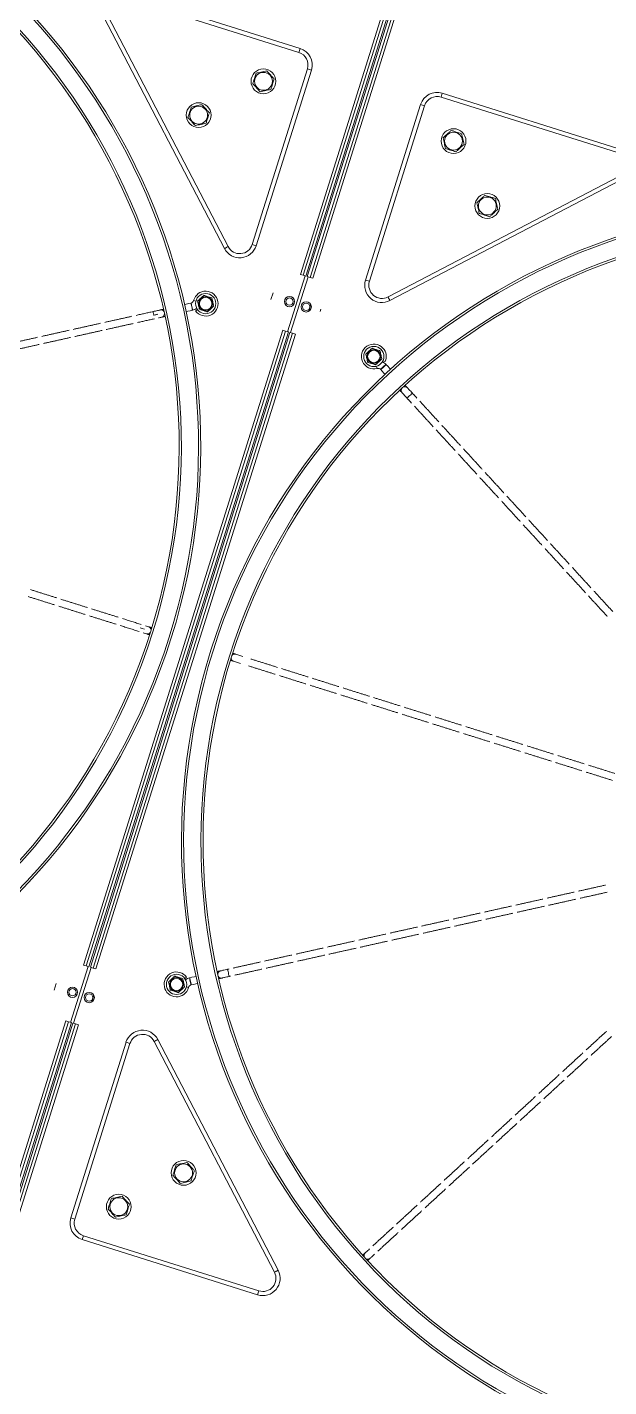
# Model space of a CAD drawing. Header units: metres. Extents: x -17822 to 152406, y -4219 to 19791.
# Drawn here: x 117068.7 to 117108.5, y 6412.4 to 6505.3 of the extents above; entities that cross this region are included whole.
import ezdxf

# ---------------------------------------------------------------- set-up
doc = ezdxf.new("R2010")
doc.units = ezdxf.units.M
doc.header["$LTSCALE"] = 100
doc.header["$MEASUREMENT"] = 0
doc.layers.get('0').update_dxf_attribs({"color": 9, "lineweight": 9})
doc.layers.add('Chiller', color=32, linetype='Continuous', lineweight=9)

# ---------------------------------------------------------------- blocks, each defined once
blk = doc.blocks.new('Chiller')
at = {"layer": 'Chiller', "linetype": 'Continuous'}
for p, q in [((480.245, 76.345), (474.022, 56.55)), ((480.435, 76.285), (474.213, 56.49)), ((480.626, 76.225), (474.404, 56.43)), ((473.919, 71.73), (461.913, 75.504)), ((474.004, 71.999), (461.998, 75.774)), ((474.499, 56.4), (480.722, 76.195)), ((474.69, 56.34), (480.912, 76.135)), ((474.881, 56.28), (481.103, 76.075)), ((460.594, 74.098), (468.826, 58.317)), ((460.845, 74.229), (469.077, 58.448)), ((474.004, 71.999), (473.919, 71.73)), ((470.734, 58.595), (474.508, 70.601)), ((471.004, 58.51), (474.778, 70.516)), ((474.508, 70.601), (474.778, 70.516)), ((483.735, 68.941), (483.65, 68.671)), ((495.741, 65.166), (483.735, 68.941)), ((482.252, 68.167), (478.477, 56.16)), ((478.747, 56.076), (482.521, 68.082)), ((482.521, 68.082), (482.252, 68.167)), ((483.65, 68.671), (495.656, 64.897)), ((495.803, 63.24), (480.022, 55.008)), ((480.153, 54.757), (495.934, 62.989)), ((470.734, 58.595), (471.004, 58.51)), ((474.352, 56.446), (473.153, 52.63)), ((474.55, 56.384), (473.351, 52.568)), ((474.213, 56.49), (474.022, 56.55)), ((474.404, 56.43), (474.213, 56.49)), ((474.69, 56.34), (474.499, 56.4)), ((474.69, 56.34), (474.881, 56.28)), ((478.747, 56.076), (478.477, 56.16)), ((472.16, 55.296), (472.013, 54.828)), ((474.662, 54.252), (474.589, 54.019)), ((474.736, 54.486), (474.662, 54.252)), ((475.418, 54.167), (475.37, 54.016)), ((472.822, 52.734), (459.178, 9.328)), ((473.013, 52.674), (459.368, 9.269)), ((473.204, 52.614), (459.559, 9.209)), ((459.655, 9.179), (473.299, 52.584)), ((459.845, 9.119), (473.49, 52.524)), ((460.036, 9.059), (473.681, 52.464)), ((472.822, 52.734), (473.013, 52.674)), ((473.013, 52.674), (473.204, 52.614)), ((473.49, 52.524), (473.299, 52.584)), ((473.681, 52.464), (473.49, 52.524)), ((463.21, 32.328), (463.067, 32.373)), ((463.21, 32.328), (463.353, 32.283)), ((463.278, 32.044), (463.491, 31.977)), ((463.641, 32.454), (463.428, 32.521)), ((469.458, 30.102), (469.927, 29.954)), ((470.077, 30.431), (469.607, 30.579)), ((459.368, 9.269), (459.178, 9.328)), ((459.508, 9.225), (458.309, 5.409)), ((459.706, 9.162), (458.506, 5.347)), ((459.368, 9.269), (459.559, 9.209)), ((459.845, 9.119), (459.655, 9.179)), ((459.845, 9.119), (460.036, 9.059)), ((457.316, 8.074), (457.169, 7.607)), ((459.818, 7.031), (459.745, 6.797)), ((459.891, 7.264), (459.818, 7.031)), ((457.978, 5.513), (451.695, -14.473)), ((458.169, 5.453), (451.886, -14.533)), ((458.36, 5.393), (452.077, -14.593)), ((452.172, -14.623), (458.455, 5.363)), ((452.363, -14.683), (458.646, 5.303)), ((452.554, -14.743), (458.837, 5.243)), ((457.978, 5.513), (458.169, 5.453)), ((458.169, 5.453), (458.36, 5.393)), ((458.646, 5.303), (458.455, 5.363)), ((458.837, 5.243), (458.646, 5.303)), ((462.095, 4.046), (458.321, -7.96)), ((462.365, 3.961), (458.591, -8.045)), ((462.365, 3.961), (462.095, 4.046)), ((472.254, -11.673), (464.021, 4.108)), ((472.504, -11.542), (464.272, 4.239)), ((458.591, -8.045), (458.321, -7.96)), ((459.094, -9.443), (459.179, -9.174)), ((459.179, -9.174), (471.186, -12.948)), ((459.094, -9.443), (471.101, -13.218)), ((471.101, -13.218), (471.186, -12.948))]:
    blk.add_line(p, q, dxfattribs=at)
at = {"layer": 'Chiller', "linetype": 'Continuous', "flags": 128}
for points in [[(469.077, 58.448), (469.036, 58.427), (468.997, 58.406), (468.959, 58.386), (468.924, 58.368), (468.892, 58.352), (468.865, 58.338), (468.843, 58.326), (468.826, 58.317)], [(480.022, 55.008), (480.043, 54.967), (480.064, 54.927), (480.084, 54.889), (480.102, 54.854), (480.118, 54.823), (480.133, 54.796), (480.144, 54.774), (480.153, 54.757)], [(464.428, 54.113), (464.406, 54.108), (464.37, 54.1), (464.321, 54.089), (464.261, 54.076), (464.192, 54.06), (464.115, 54.043), (464.032, 54.025), (463.948, 54.006)], [(463.948, 54.006), (463.952, 53.987), (463.963, 53.934), (463.981, 53.855), (464.002, 53.762)], [(466.553, 54.586), (466.384, 54.548), (466.219, 54.511), (466.102, 54.485)], [(466.211, 53.997), (466.328, 54.023), (466.492, 54.06), (466.662, 54.098)], [(466.535, 54.582), (466.539, 54.563), (466.551, 54.51), (466.568, 54.431), (466.589, 54.338), (466.61, 54.244), (466.627, 54.165), (466.639, 54.112), (466.643, 54.094)], [(466.553, 54.586), (466.557, 54.567), (466.569, 54.514), (466.587, 54.435), (466.607, 54.342), (466.628, 54.248), (466.646, 54.169), (466.658, 54.116), (466.662, 54.098), (466.662, 54.098)], [(466.722, 54.763), (466.741, 54.758), (466.793, 54.745), (466.872, 54.724), (466.874, 54.724)], [(466.853, 54.057), (466.869, 54.068), (466.913, 54.099), (466.979, 54.146), (466.981, 54.148)], [(464.129, 53.79), (464.073, 53.778), (464.025, 53.767), (463.994, 53.76), (463.983, 53.757)], [(464.275, 53.823), (464.264, 53.82), (464.232, 53.813), (464.185, 53.802), (464.129, 53.79)], [(464.329, 53.578), (464.37, 53.588), (464.43, 53.601), (464.479, 53.612), (464.515, 53.62), (464.537, 53.625)], [(479.514, 50.058), (479.528, 50.07), (479.568, 50.107), (479.627, 50.162), (479.698, 50.227), (479.768, 50.291), (479.828, 50.346), (479.868, 50.383), (479.882, 50.396), (479.882, 50.396)], [(479.526, 50.044), (479.541, 50.057), (479.58, 50.093), (479.64, 50.148), (479.711, 50.213), (479.781, 50.277), (479.841, 50.332), (479.881, 50.369), (479.895, 50.382)], [(479.822, 50.582), (479.804, 50.59), (479.755, 50.613), (479.681, 50.646), (479.679, 50.647)], [(480.195, 50.055), (480.113, 50.144), (479.999, 50.268), (479.882, 50.396)], [(479.514, 50.058), (479.631, 49.93), (479.745, 49.806), (479.826, 49.717)], [(480.986, 48.454), (481.001, 48.437), (481.026, 48.41), (481.06, 48.373), (481.101, 48.328), (481.15, 48.275), (481.203, 48.217), (481.26, 48.155), (481.319, 48.091)], [(481.319, 48.091), (481.333, 48.104), (481.373, 48.141), (481.432, 48.196), (481.503, 48.26), (481.573, 48.325), (481.633, 48.38), (481.673, 48.416), (481.687, 48.429), (481.687, 48.429)], [(481.687, 48.429), (481.628, 48.493), (481.571, 48.555), (481.518, 48.613), (481.47, 48.666), (481.428, 48.711), (481.394, 48.748), (481.369, 48.775), (481.354, 48.792)], [(466.888, 8.559), (466.771, 8.533), (466.606, 8.496), (466.437, 8.458)], [(466.545, 7.97), (466.541, 7.989), (466.53, 8.042), (466.512, 8.121), (466.491, 8.214), (466.47, 8.308), (466.453, 8.387), (466.441, 8.44), (466.437, 8.458), (466.437, 8.458)], [(466.564, 7.975), (466.56, 7.993), (466.548, 8.046), (466.53, 8.125), (466.51, 8.219), (466.489, 8.312), (466.471, 8.391), (466.459, 8.444), (466.455, 8.463), (466.455, 8.463)], [(469.042, 9.038), (468.958, 9.02), (468.875, 9.001), (468.798, 8.984), (468.729, 8.969), (468.668, 8.955), (468.62, 8.944), (468.584, 8.936), (468.562, 8.931)], [(468.67, 8.443), (468.692, 8.448), (468.728, 8.456), (468.777, 8.467), (468.837, 8.481), (468.907, 8.496), (468.984, 8.513), (469.066, 8.532), (469.151, 8.55)], [(469.151, 8.55), (469.147, 8.569), (469.135, 8.622), (469.117, 8.701), (469.097, 8.794), (469.076, 8.888), (469.058, 8.967), (469.046, 9.02), (469.042, 9.038), (469.042, 9.038)], [(466.376, 7.793), (466.358, 7.798), (466.305, 7.811), (466.227, 7.832), (466.224, 7.832)], [(466.545, 7.97), (466.715, 8.008), (466.879, 8.045), (466.997, 8.071)], [(464.021, 4.108), (464.062, 4.129), (464.102, 4.15), (464.14, 4.17), (464.175, 4.188), (464.206, 4.204), (464.233, 4.218), (464.256, 4.23), (464.272, 4.239)], [(478.763, -10.071), (478.76, -10.074), (478.698, -10.131), (478.64, -10.184), (478.588, -10.232), (478.542, -10.274), (478.505, -10.308), (478.478, -10.333), (478.462, -10.348)], [(478.8, -10.716), (478.816, -10.701), (478.843, -10.676), (478.88, -10.642), (478.926, -10.601), (478.978, -10.552), (479.036, -10.499), (479.098, -10.442), (479.102, -10.439)], [(472.504, -11.542), (472.488, -11.551), (472.466, -11.562), (472.439, -11.576), (472.407, -11.593), (472.372, -11.611), (472.334, -11.631), (472.294, -11.652), (472.254, -11.673)]]:
    blk.add_lwpolyline(points, dxfattribs=at)
at = {"layer": 'Chiller', "linetype": 'Continuous'}
for centre, radius in [((471.498, 69.749), 0.85), ((471.498, 69.749), 0.612), ((467.064, 67.436), 0.85), ((467.064, 67.436), 0.612), ((484.503, 65.66), 0.85), ((484.503, 65.66), 0.612), ((486.815, 61.227), 0.85), ((486.815, 61.227), 0.612), ((467.545, 54.55), 0.693), ((467.545, 54.55), 0.477), ((467.545, 54.55), 0.425), ((473.279, 54.687), 0.35), ((473.279, 54.687), 0.25), ((474.424, 54.327), 0.35), ((474.424, 54.327), 0.25), ((479.048, 50.935), 0.693), ((479.048, 50.935), 0.477), ((479.048, 50.935), 0.425), ((465.553, 8.006), 0.693), ((465.553, 8.006), 0.477), ((465.553, 8.006), 0.425), ((458.435, 7.466), 0.35), ((458.435, 7.466), 0.25), ((459.58, 7.106), 0.35), ((459.58, 7.106), 0.25), ((466.034, -4.88), 0.85), ((466.034, -4.88), 0.612), ((461.601, -7.192), 0.85), ((461.601, -7.192), 0.612)]:
    blk.add_circle(centre, radius, dxfattribs=at)
for centre, radius, start, end in [((423.62, 44.773), 43.578, 252.54925, 72.54925), ((423.62, 44.773), 43.428, 252.54925, 72.54925), ((423.62, 44.773), 42.25, 252.54925, 72.54925), ((423.62, 44.773), 42.1, 252.54925, 72.54925), ((473.649, 70.871), 0.9, 342.54925, 72.54925), ((473.649, 70.871), 1.183, 342.54925, 72.54925), ((483.38, 67.812), 1.183, 72.54925, 162.54925), ((483.38, 67.812), 0.9, 72.54925, 162.54925), ((509.478, 17.783), 43.578, 72.54925, 252.54925), ((509.478, 17.783), 43.428, 72.54925, 252.54925), ((509.478, 17.783), 42.25, 72.54925, 252.54925), ((509.478, 17.783), 42.1, 72.54925, 252.54925), ((469.875, 58.865), 0.9, 207.54925, 342.54925), ((469.875, 58.865), 1.183, 207.54925, 342.54925), ((479.606, 55.806), 1.183, 162.54925, 297.54925), ((479.606, 55.806), 0.9, 162.54925, 297.54925), ((467.545, 54.55), 0.85, 215.51356, 165.51356), ((464.48, 53.871), 0.247, 27.15168, 102.18891), ((466.48, 54.826), 0.25, 282.54925, 345.51356), ((466.48, 54.826), 0.75, 282.54925, 307.06641), ((464.482, 53.866), 0.247, 282.90103, 357.96039), ((479.048, 50.935), 0.85, 42.54925, 285.51356), ((479.048, 50.935), 0.85, 335.51356, 42.54925), ((419.794, 33.695), 61.707, 15.43275, 15.57852), ((479.342, 49.875), 0.75, 42.54925, 67.06927), ((479.342, 49.875), 0.25, 42.54925, 105.51356), ((481.169, 48.62), 0.247, 147.12786, 222.20774), ((481.173, 48.624), 0.247, 42.89048, 117.96594), ((463.564, 32.212), 0.246, 252.77012, 320.38486), ((463.566, 32.22), 0.246, 4.71365, 72.32838), ((469.532, 30.336), 0.246, 184.72157, 252.32046), ((469.535, 30.344), 0.246, 72.77805, 140.37694), ((465.553, 8.006), 0.85, 35.51356, 345.51356), ((424.135, 67.367), 72.378, 305.45342, 305.5777), ((466.618, 7.73), 0.75, 102.54925, 127.06644), ((468.617, 8.691), 0.247, 102.8916, 177.97025), ((468.618, 8.685), 0.247, 207.13307, 282.2064), ((466.618, 7.73), 0.25, 102.54925, 165.51356), ((463.223, 3.692), 1.183, 27.54925, 162.54925), ((463.223, 3.692), 0.9, 27.54925, 162.54925), ((459.449, -8.315), 1.183, 162.54925, 252.54925), ((459.449, -8.315), 0.9, 162.54925, 252.54925), ((478.629, -10.529), 0.246, 132.75617, 200.38744), ((478.634, -10.534), 0.246, 244.72651, 312.31573), ((471.456, -12.089), 1.183, 252.54925, 27.54925), ((471.456, -12.089), 0.9, 252.54925, 27.54925)]:
    blk.add_arc(centre, radius, start, end, dxfattribs=at)
for points, knots in [([(470.99, 70.301), (470.963, 70.216), (470.899, 70.011), (470.821, 69.764), (470.775, 69.616), (470.765, 69.585)], [0, 0, 0, 0, 0.3636822, 0.8678538, 1, 1, 1, 1]), ([(471.723, 70.465), (471.659, 70.45), (471.531, 70.422), (471.281, 70.366), (471.103, 70.327), (470.99, 70.301)], [0, 0, 0, 0, 0.264862, 0.535466, 1, 1, 1, 1]), ([(472.23, 69.912), (472.186, 69.96), (472.097, 70.057), (471.924, 70.245), (471.801, 70.379), (471.723, 70.465)], [0, 0, 0, 0, 0.264844, 0.535433, 1, 1, 1, 1]), ([(472.005, 69.196), (472.015, 69.226), (472.061, 69.375), (472.139, 69.621), (472.203, 69.826), (472.23, 69.912)], [0, 0, 0, 0, 0.1321462, 0.6363178, 1, 1, 1, 1]), ([(470.765, 69.585), (470.809, 69.537), (470.898, 69.441), (471.071, 69.252), (471.194, 69.118), (471.272, 69.033)], [0, 0, 0, 0, 0.2648624, 0.5354617, 1, 1, 1, 1]), ([(471.272, 69.033), (471.336, 69.047), (471.464, 69.075), (471.714, 69.131), (471.892, 69.17), (472.005, 69.196)], [0, 0, 0, 0, 0.264901, 0.53549, 1, 1, 1, 1]), ([(466.557, 67.989), (466.547, 67.958), (466.501, 67.81), (466.423, 67.563), (466.359, 67.359), (466.332, 67.273)], [0, 0, 0, 0, 0.13214, 0.636315, 1, 1, 1, 1]), ([(467.29, 68.152), (467.226, 68.138), (467.098, 68.109), (466.848, 68.054), (466.67, 68.014), (466.557, 67.989)], [0, 0, 0, 0, 0.264847, 0.535435, 1, 1, 1, 1]), ([(467.797, 67.599), (467.753, 67.647), (467.664, 67.744), (467.491, 67.932), (467.368, 68.067), (467.29, 68.152)], [0, 0, 0, 0, 0.264861, 0.535463, 1, 1, 1, 1]), ([(466.332, 67.273), (466.376, 67.225), (466.465, 67.128), (466.638, 66.94), (466.761, 66.805), (466.839, 66.72)], [0, 0, 0, 0, 0.264901, 0.53549, 1, 1, 1, 1]), ([(467.572, 66.883), (467.599, 66.969), (467.663, 67.173), (467.741, 67.42), (467.787, 67.568), (467.797, 67.599)], [0, 0, 0, 0, 0.363685, 0.86786, 1, 1, 1, 1]), ([(466.839, 66.72), (466.903, 66.734), (467.031, 66.763), (467.281, 66.818), (467.459, 66.858), (467.572, 66.883)], [0, 0, 0, 0, 0.264862, 0.535466, 1, 1, 1, 1]), ([(484.339, 66.393), (484.292, 66.349), (484.195, 66.26), (484.006, 66.087), (483.872, 65.964), (483.787, 65.885)], [0, 0, 0, 0, 0.264855, 0.535471, 1, 1, 1, 1]), ([(485.055, 66.168), (485.025, 66.178), (484.876, 66.224), (484.63, 66.302), (484.425, 66.366), (484.339, 66.393)], [0, 0, 0, 0, 0.1321493, 0.636286, 1, 1, 1, 1]), ([(485.219, 65.435), (485.204, 65.499), (485.176, 65.627), (485.12, 65.877), (485.081, 66.055), (485.055, 66.168)], [0, 0, 0, 0, 0.264884, 0.53546, 1, 1, 1, 1]), ([(483.787, 65.885), (483.801, 65.822), (483.829, 65.693), (483.885, 65.444), (483.925, 65.266), (483.95, 65.153)], [0, 0, 0, 0, 0.2648571, 0.5354742, 1, 1, 1, 1]), ([(483.95, 65.153), (484.035, 65.126), (484.24, 65.062), (484.487, 64.984), (484.635, 64.937), (484.666, 64.928)], [0, 0, 0, 0, 0.363714, 0.867851, 1, 1, 1, 1]), ([(484.666, 64.928), (484.714, 64.972), (484.811, 65.061), (484.999, 65.233), (485.133, 65.357), (485.219, 65.435)], [0, 0, 0, 0, 0.2648796, 0.5354574, 1, 1, 1, 1]), ([(486.652, 61.96), (486.604, 61.916), (486.507, 61.827), (486.319, 61.654), (486.184, 61.53), (486.099, 61.452)], [0, 0, 0, 0, 0.264878, 0.535454, 1, 1, 1, 1]), ([(486.099, 61.452), (486.113, 61.389), (486.142, 61.26), (486.197, 61.011), (486.237, 60.832), (486.262, 60.72)], [0, 0, 0, 0, 0.264878, 0.535454, 1, 1, 1, 1]), ([(487.368, 61.735), (487.282, 61.762), (487.078, 61.826), (486.831, 61.904), (486.683, 61.95), (486.652, 61.96)], [0, 0, 0, 0, 0.363714, 0.867851, 1, 1, 1, 1]), ([(487.531, 61.002), (487.517, 61.066), (487.488, 61.194), (487.433, 61.444), (487.393, 61.622), (487.368, 61.735)], [0, 0, 0, 0, 0.264862, 0.535477, 1, 1, 1, 1]), ([(486.262, 60.72), (486.293, 60.71), (486.441, 60.663), (486.688, 60.586), (486.893, 60.522), (486.978, 60.495)], [0, 0, 0, 0, 0.1321493, 0.636286, 1, 1, 1, 1]), ([(486.978, 60.495), (487.026, 60.539), (487.123, 60.628), (487.311, 60.8), (487.446, 60.924), (487.531, 61.002)], [0, 0, 0, 0, 0.264862, 0.535477, 1, 1, 1, 1]), ([(466.995, 54.724), (467.002, 54.731), (467.033, 54.759), (467.107, 54.827), (467.223, 54.933), (467.332, 55.033), (467.401, 55.097), (467.418, 55.112), (467.42, 55.114)], [0, 0, 0, 0, 0.061533, 0.243712, 0.500216, 0.869734, 0.981565, 1, 1, 1, 1]), ([(467.42, 55.114), (467.439, 55.108), (467.494, 55.091), (467.597, 55.058), (467.73, 55.017), (467.859, 54.976), (467.939, 54.951), (467.971, 54.941)], [0, 0, 0, 0, 0.1112877, 0.3252305, 0.5408352, 0.8208977, 1, 1, 1, 1]), ([(467.971, 54.941), (467.975, 54.922), (467.988, 54.865), (468.011, 54.759), (468.041, 54.624), (468.071, 54.491), (468.089, 54.409), (468.096, 54.377)], [0, 0, 0, 0, 0.111318, 0.325265, 0.540888, 0.820939, 1, 1, 1, 1]), ([(467.12, 54.16), (467.116, 54.179), (467.103, 54.236), (467.08, 54.342), (467.049, 54.477), (467.02, 54.609), (467.002, 54.692), (466.995, 54.724)], [0, 0, 0, 0, 0.111318, 0.325274, 0.540888, 0.820939, 1, 1, 1, 1]), ([(467.671, 53.987), (467.652, 53.993), (467.597, 54.01), (467.493, 54.043), (467.361, 54.084), (467.232, 54.125), (467.151, 54.15), (467.12, 54.16)], [0, 0, 0, 0, 0.111362, 0.325227, 0.540913, 0.820897, 1, 1, 1, 1]), ([(468.096, 54.377), (468.088, 54.37), (468.057, 54.342), (467.984, 54.274), (467.868, 54.167), (467.759, 54.068), (467.689, 54.004), (467.673, 53.989), (467.671, 53.987)], [0, 0, 0, 0, 0.061533, 0.243712, 0.500216, 0.869735, 0.981557, 1, 1, 1, 1]), ([(478.497, 51.108), (478.512, 51.121), (478.555, 51.16), (478.634, 51.234), (478.736, 51.327), (478.836, 51.419), (478.898, 51.476), (478.923, 51.498)], [0, 0, 0, 0, 0.111319, 0.325235, 0.540889, 0.820901, 1, 1, 1, 1]), ([(478.923, 51.498), (478.933, 51.495), (478.973, 51.482), (479.068, 51.452), (479.219, 51.405), (479.359, 51.361), (479.45, 51.332), (479.47, 51.326), (479.473, 51.325)], [0, 0, 0, 0, 0.061496, 0.243656, 0.500221, 0.869749, 0.981504, 1, 1, 1, 1]), ([(479.473, 51.325), (479.478, 51.306), (479.49, 51.249), (479.514, 51.143), (479.544, 51.008), (479.573, 50.876), (479.592, 50.793), (479.599, 50.761)], [0, 0, 0, 0, 0.111319, 0.325226, 0.540849, 0.820901, 1, 1, 1, 1]), ([(478.623, 50.544), (478.618, 50.563), (478.606, 50.62), (478.582, 50.726), (478.552, 50.861), (478.523, 50.994), (478.504, 51.076), (478.497, 51.108)], [0, 0, 0, 0, 0.111318, 0.325274, 0.540888, 0.820939, 1, 1, 1, 1]), ([(479.174, 50.371), (479.163, 50.374), (479.123, 50.387), (479.028, 50.417), (478.877, 50.464), (478.737, 50.508), (478.647, 50.537), (478.626, 50.543), (478.623, 50.544)], [0, 0, 0, 0, 0.0615681, 0.2437281, 0.5002132, 0.8697422, 0.9815728, 1, 1, 1, 1]), ([(479.599, 50.761), (479.584, 50.748), (479.542, 50.709), (479.462, 50.636), (479.36, 50.542), (479.26, 50.45), (479.198, 50.393), (479.174, 50.371)], [0, 0, 0, 0, 0.111356, 0.325272, 0.540886, 0.820939, 1, 1, 1, 1]), ([(465.002, 8.179), (465.01, 8.186), (465.041, 8.215), (465.115, 8.282), (465.231, 8.389), (465.34, 8.488), (465.409, 8.552), (465.426, 8.567), (465.428, 8.569)], [0, 0, 0, 0, 0.061533, 0.243717, 0.500216, 0.869735, 0.981561, 1, 1, 1, 1]), ([(465.428, 8.569), (465.447, 8.563), (465.502, 8.546), (465.605, 8.513), (465.737, 8.472), (465.867, 8.431), (465.947, 8.406), (465.979, 8.396)], [0, 0, 0, 0, 0.1112877, 0.3252305, 0.5408352, 0.8208977, 1, 1, 1, 1]), ([(465.979, 8.396), (465.983, 8.377), (465.995, 8.32), (466.019, 8.214), (466.049, 8.079), (466.079, 7.947), (466.097, 7.865), (466.104, 7.833)], [0, 0, 0, 0, 0.1113186, 0.3252305, 0.5408487, 0.8209009, 1, 1, 1, 1]), ([(465.128, 7.615), (465.124, 7.635), (465.111, 7.691), (465.087, 7.797), (465.057, 7.932), (465.028, 8.065), (465.01, 8.147), (465.002, 8.179)], [0, 0, 0, 0, 0.111314, 0.32527, 0.540883, 0.820939, 1, 1, 1, 1]), ([(465.679, 7.442), (465.66, 7.448), (465.605, 7.465), (465.501, 7.498), (465.369, 7.539), (465.239, 7.58), (465.159, 7.605), (465.128, 7.615)], [0, 0, 0, 0, 0.111362, 0.325305, 0.54091, 0.820973, 1, 1, 1, 1]), ([(466.104, 7.833), (466.096, 7.825), (466.065, 7.797), (465.992, 7.73), (465.875, 7.623), (465.767, 7.523), (465.697, 7.459), (465.681, 7.444), (465.679, 7.442)], [0, 0, 0, 0, 0.061569, 0.2437139, 0.5002141, 0.8697384, 0.9815609, 1, 1, 1, 1]), ([(465.527, -4.327), (465.5, -4.413), (465.435, -4.617), (465.358, -4.864), (465.311, -5.012), (465.301, -5.043)], [0, 0, 0, 0, 0.36368, 0.867857, 1, 1, 1, 1]), ([(466.259, -4.164), (466.196, -4.178), (466.067, -4.207), (465.818, -4.262), (465.639, -4.302), (465.527, -4.327)], [0, 0, 0, 0, 0.264847, 0.53549, 1, 1, 1, 1]), ([(466.767, -4.717), (466.723, -4.669), (466.634, -4.572), (466.461, -4.384), (466.337, -4.249), (466.259, -4.164)], [0, 0, 0, 0, 0.264861, 0.535465, 1, 1, 1, 1]), ([(465.301, -5.043), (465.345, -5.091), (465.434, -5.188), (465.607, -5.376), (465.731, -5.511), (465.809, -5.596)], [0, 0, 0, 0, 0.264847, 0.53549, 1, 1, 1, 1]), ([(465.809, -5.596), (465.873, -5.582), (466.001, -5.553), (466.25, -5.498), (466.429, -5.458), (466.542, -5.433)], [0, 0, 0, 0, 0.264861, 0.535465, 1, 1, 1, 1]), ([(466.542, -5.433), (466.551, -5.402), (466.598, -5.254), (466.676, -5.007), (466.74, -4.802), (466.767, -4.717)], [0, 0, 0, 0, 0.132143, 0.63632, 1, 1, 1, 1]), ([(461.826, -6.476), (461.763, -6.491), (461.634, -6.519), (461.385, -6.575), (461.206, -6.614), (461.093, -6.639)], [0, 0, 0, 0, 0.264862, 0.535465, 1, 1, 1, 1]), ([(462.334, -7.029), (462.29, -6.981), (462.201, -6.884), (462.028, -6.696), (461.904, -6.562), (461.826, -6.476)], [0, 0, 0, 0, 0.264847, 0.535489, 1, 1, 1, 1]), ([(461.093, -6.639), (461.084, -6.67), (461.037, -6.819), (460.96, -7.065), (460.895, -7.27), (460.868, -7.355)], [0, 0, 0, 0, 0.132143, 0.63632, 1, 1, 1, 1]), ([(460.868, -7.355), (460.912, -7.403), (461.001, -7.5), (461.174, -7.689), (461.298, -7.823), (461.376, -7.908)], [0, 0, 0, 0, 0.264862, 0.535464, 1, 1, 1, 1]), ([(462.109, -7.745), (462.136, -7.66), (462.2, -7.455), (462.277, -7.208), (462.324, -7.06), (462.334, -7.029)], [0, 0, 0, 0, 0.36368, 0.867857, 1, 1, 1, 1]), ([(461.376, -7.908), (461.439, -7.894), (461.568, -7.866), (461.817, -7.81), (461.996, -7.77), (462.109, -7.745)], [0, 0, 0, 0, 0.2648478, 0.5354892, 1, 1, 1, 1])]:
    blk.add_open_spline(points, degree=3, knots=knots, dxfattribs=at)
for points in [[(463.948, 54.006), (462.788, 53.748)], [(464.66, 54.164), (464.428, 54.113)], [(460.34, 53.203), (458.484, 52.79)], [(462.493, 53.682), (460.64, 53.269)], [(460.735, 52.778), (462.592, 53.192)], [(462.886, 53.257), (464.036, 53.513)], [(464.537, 53.625), (464.768, 53.676)], [(456.044, 52.246), (454.195, 51.835)], [(458.203, 52.727), (456.343, 52.313)], [(456.446, 51.824), (458.297, 52.236)], [(458.587, 52.3), (460.454, 52.716)], [(454.293, 51.344), (456.152, 51.758)], [(480.825, 48.629), (480.986, 48.454)], [(481.354, 48.792), (481.194, 48.967)], [(481.997, 48.092), (481.687, 48.429)], [(481.319, 48.091), (481.631, 47.751)], [(481.832, 47.532), (483.113, 46.136)], [(483.489, 46.466), (482.2, 47.871)], [(483.318, 45.913), (484.609, 44.507)], [(484.977, 44.845), (483.691, 46.246)], [(486.467, 43.221), (485.183, 44.621)], [(484.809, 44.289), (486.092, 42.891)], [(487.954, 41.601), (486.665, 43.006)], [(486.294, 42.67), (487.582, 41.268)], [(487.778, 41.055), (489.07, 39.647)], [(489.44, 39.983), (488.156, 41.382)], [(489.27, 39.429), (490.554, 38.03)], [(490.927, 38.363), (489.645, 39.76)], [(492.415, 36.742), (491.129, 38.143)], [(490.76, 37.806), (492.044, 36.407)], [(493.901, 35.123), (492.62, 36.519)], [(492.242, 36.19), (493.532, 34.786)], [(455.4, 34.521), (457.206, 33.953)], [(457.36, 34.429), (455.554, 34.997)], [(493.733, 34.566), (495.021, 33.164)], [(495.393, 33.498), (494.105, 34.901)], [(457.493, 33.863), (459.307, 33.293)], [(459.458, 33.769), (457.646, 34.339)], [(461.559, 33.109), (459.744, 33.679)], [(459.593, 33.203), (461.414, 32.63)], [(461.701, 32.54), (462.992, 32.134)], [(463.142, 32.611), (461.846, 33.019)], [(463.491, 31.977), (463.707, 31.909)], [(463.857, 32.386), (463.641, 32.454)], [(469.242, 30.17), (469.458, 30.102)], [(469.607, 30.579), (469.391, 30.647)], [(470.481, 29.78), (472.305, 29.207)], [(472.458, 29.683), (470.644, 30.253)], [(472.592, 29.117), (474.399, 28.548)], [(474.548, 29.026), (472.744, 29.593)], [(476.654, 28.364), (474.833, 28.936)], [(474.686, 28.458), (476.501, 27.888)], [(478.756, 27.703), (476.941, 28.274)], [(476.787, 27.798), (478.603, 27.227)], [(478.885, 27.138), (480.698, 26.568)], [(480.843, 27.047), (479.036, 27.615)], [(480.978, 26.48), (482.786, 25.912)], [(482.953, 26.384), (481.134, 26.955)], [(485.048, 25.725), (483.238, 26.294)], [(483.074, 25.821), (484.896, 25.249)], [(485.184, 25.158), (486.99, 24.59)], [(487.145, 25.066), (485.336, 25.634)], [(487.278, 24.5), (489.091, 23.93)], [(489.246, 24.405), (487.429, 24.976)], [(491.348, 23.745), (489.534, 24.315)], [(489.378, 23.84), (491.194, 23.269)], [(493.439, 23.087), (491.627, 23.657)], [(491.476, 23.18), (493.289, 22.61)], [(493.57, 22.522), (495.381, 21.953)], [(495.547, 22.425), (493.73, 22.996)], [(492.766, 14.319), (490.908, 13.906)], [(494.906, 14.796), (493.049, 14.382)], [(493.157, 13.894), (495.011, 14.307)], [(488.462, 13.361), (486.611, 12.949)], [(490.613, 13.84), (488.764, 13.428)], [(488.864, 12.938), (490.72, 13.352)], [(491.006, 13.415), (492.864, 13.829)], [(484.171, 12.406), (482.315, 11.993)], [(486.32, 12.884), (484.466, 12.472)], [(484.561, 11.981), (486.413, 12.393)], [(486.719, 12.461), (488.567, 12.872)], [(479.875, 11.45), (478.024, 11.038)], [(482.026, 11.929), (480.165, 11.514)], [(480.274, 11.026), (482.125, 11.438)], [(482.415, 11.503), (484.275, 11.917)], [(475.582, 10.494), (473.728, 10.081)], [(477.732, 10.973), (475.879, 10.56)], [(475.978, 10.07), (477.835, 10.483)], [(478.118, 10.546), (479.975, 10.96)], [(471.292, 9.539), (469.423, 9.123)], [(473.429, 10.015), (471.58, 9.603)], [(471.681, 9.114), (473.536, 9.527)], [(473.835, 9.593), (475.69, 10.006)], [(468.562, 8.931), (468.33, 8.88)], [(468.439, 8.392), (468.67, 8.443)], [(469.133, 9.059), (469.042, 9.038)], [(469.151, 8.55), (469.24, 8.57)], [(469.535, 8.636), (471.395, 9.05)], [(494.977, 4.812), (493.579, 3.529)], [(493.907, 3.151), (495.309, 4.438)], [(493.356, 3.324), (491.958, 2.041)], [(492.287, 1.664), (493.686, 2.948)], [(491.735, 1.836), (490.334, 0.55)], [(490.671, 0.18), (492.065, 1.46)], [(490.115, 0.349), (488.717, -0.935)], [(489.05, -1.308), (490.448, -0.024)], [(488.495, -1.138), (487.096, -2.422)], [(487.423, -2.801), (488.824, -1.515)], [(486.87, -2.63), (485.475, -3.911)], [(485.811, -4.281), (487.206, -3)], [(485.249, -4.117), (483.851, -5.401)], [(484.184, -5.774), (485.584, -4.489)], [(483.632, -5.602), (482.231, -6.888)], [(482.561, -7.264), (483.962, -5.978)], [(482.011, -7.09), (480.609, -8.377)], [(480.947, -8.746), (482.343, -7.464)], [(480.384, -8.583), (478.985, -9.867)], [(479.323, -10.236), (480.724, -8.95)], [(478.462, -10.348), (478.295, -10.501)], [(478.633, -10.87), (478.8, -10.716)]]:
    blk.add_open_spline(points, degree=1, dxfattribs=at)

msp = doc.modelspace()

# ---------------------------------------------------------------- block references
at = {"color": 2}
msp.add_blockref('Chiller', (116613.334, 6431.896), dxfattribs=at)

doc.saveas('drawing.dxf')
